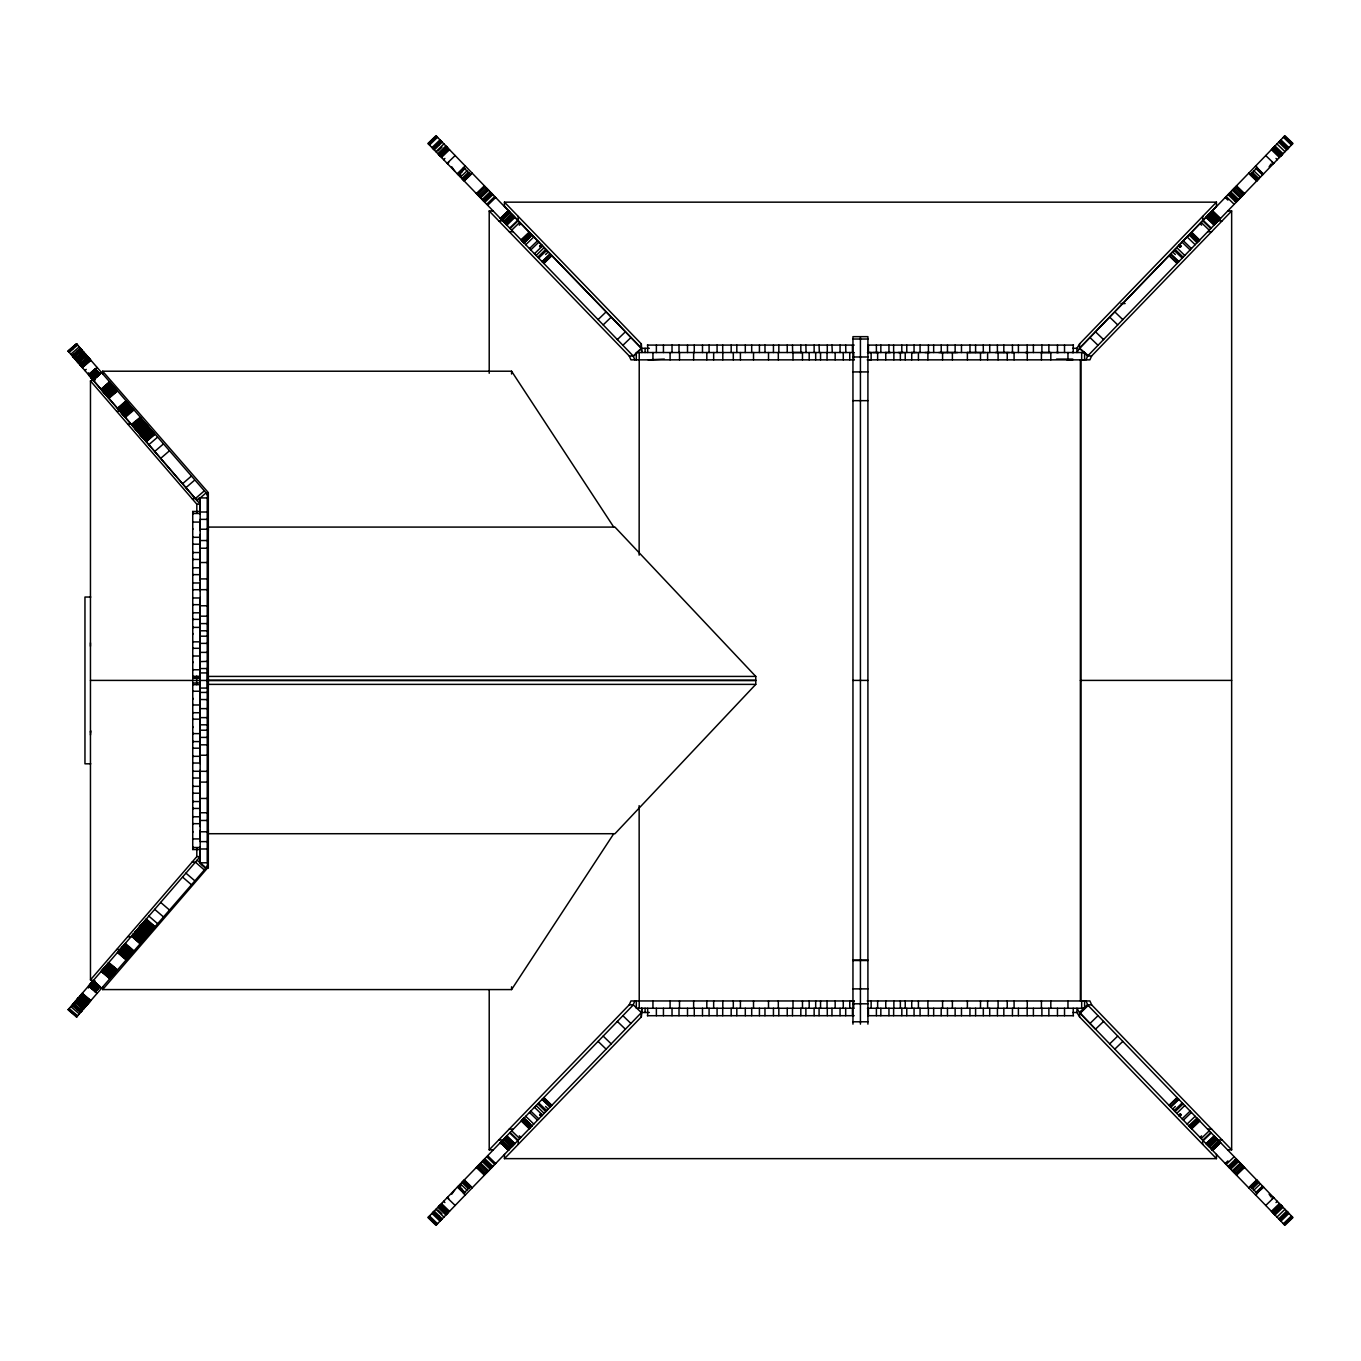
<?xml version="1.0" encoding="UTF-8"?>
<svg xmlns="http://www.w3.org/2000/svg" width="1361" height="1361" viewBox="0 0 1361 1361"><rect width="100%" height="100%" fill="white"/><g stroke="black" fill="none" stroke-linecap="round" stroke-linejoin="round"><path stroke-width="1.5" d="M95.185 981.043L90.472 979.869L90.455 680.398L90.472 380.927L95.185 379.753M200.169 793.854L200.169 849.536L192.735 849.536L192.752 681.538M192.752 679.462L192.735 511.464L200.169 511.464L200.169 567.333M192.752 670.395L192.752 669.238M192.752 662.841L192.752 661.616M192.752 655.441L192.752 656.717M192.752 648.789L192.752 647.632M192.752 641.303L192.752 642.511M192.752 634.447L192.752 633.341M192.752 628.05L192.752 626.86M192.735 619.918L192.735 618.881M192.735 612.28L192.735 613.369M192.735 605.169L192.735 604.165M192.735 597.479L192.735 598.534M192.735 590.232L192.735 589.313M192.735 583.478L192.735 582.491M192.735 575.125L192.735 574.223M192.735 568.252L192.735 567.333M192.735 559.898L192.735 559.048M192.735 552.991L192.735 552.073M192.735 544.672L192.735 543.822M192.735 537.765L192.735 536.846M192.735 529.429L192.735 528.578M192.735 522.539L192.735 521.62M192.735 514.067L192.735 511.464M196.699 676.162L196.699 684.651M196.818 512.672L196.818 504.182L90.472 380.927M200.186 862.602L200.186 850.846M200.186 671.126L200.169 793.208L192.735 793.208M200.186 670.361L200.186 669.238M200.186 668.557L207.484 668.557L207.501 672.929L200.186 672.929L200.186 668.557L200.186 605.764L207.484 605.764M200.186 605.288L200.186 599.129M200.186 598.517L200.186 597.479M200.186 590.929L200.186 584.771M200.169 583.478L200.169 582.491M200.186 580.586L200.186 549.827M200.186 534.465L200.186 548.228L207.484 548.245M200.186 530.671L200.186 520.787M200.186 514.288L200.186 497.922L207.484 497.922L207.484 861.547M200.186 862.721L200.186 860.969M208.318 531.283L208.318 527.081L614.968 527.098L755.763 676.417L755.763 680.602L208.318 680.602M493.124 1149.824L489.211 1149.824L489.211 989.634M504.455 202.16L504.455 206.379L641.303 348.093L641.814 352.533L641.303 343.874L504.455 202.16L1216.445 202.16L1216.445 206.379L1079.596 348.093L1076.942 352.533L1076.942 348.314L1079.596 343.874L1216.445 202.16M518.235 216.433L518.235 220.652L510.137 228.529M636.302 1000.964L636.302 1008.263L853.925 1008.263M639.228 1008.263L639.143 805.644M641.303 348.093L641.303 343.874M645.097 352.533L645.097 348.314M647.666 352.533L647.666 345.082M652.94 1008.263L652.94 1000.947M656.376 352.533L656.376 345.082M663.436 352.533L663.436 345.082M670.088 1008.263L670.088 1000.947M672.028 352.533L672.028 345.099M679.003 352.533L679.003 345.099M679.496 1008.263L679.496 1000.947M687.509 352.533L687.509 345.099M693.634 1008.263L693.634 1000.947M694.263 352.533L694.263 345.099M702.497 352.533L702.497 345.099M706.818 1008.263L706.818 1000.947M709.081 352.533L709.081 345.099M713.657 1008.263L713.657 1000.947M717.077 352.533L717.077 345.099M722.81 1008.263L722.81 1000.947M722.708 352.533L722.708 345.099M731.18 352.533L731.18 345.099M733.307 1008.263L733.307 1000.947M736.811 352.533L736.811 345.099M740.401 1008.263L740.401 1000.947M745.301 352.533L745.301 345.099M751.697 352.533L751.697 345.099M753.518 1008.263L753.518 1000.947M759.421 352.533L759.421 345.099M765.018 352.533L764.967 345.099M768.506 1008.263L768.506 1000.947M773.439 352.533L773.439 345.099M778.322 1008.263L778.322 1000.947M778.832 352.533L778.832 345.099M787.236 352.533L787.236 345.099M792.629 352.533L792.493 345.099M793.004 1008.263L793.004 1000.947M800.829 352.533L800.829 345.099M802.48 1008.263L802.48 1000.964M806.069 352.533L805.882 345.099M809.183 1008.263L809.183 1000.964M814.133 352.533L814.133 345.099M815.681 1008.263L815.681 1000.964M819.067 345.099L819.356 352.533M820.547 1008.263L820.547 1000.964M827.046 1008.263L827.046 1000.964M827.284 352.533L827.284 345.099M831.962 345.099L832.303 352.533M835.161 1008.263L835.161 1000.964M840.06 352.533L840.06 345.099M843.276 1008.263L843.276 1000.964M845.691 345.099L845.844 352.533M849.757 1008.263L849.757 1000.964L853.687 1000.947L853.687 1008.263M852.462 352.533L852.462 345.099M868.437 1015.697L868.437 1008.263M876.399 1015.697L876.416 1008.263M877.641 359.848L877.641 352.533M880.839 1015.697L880.839 1008.263M885.756 359.848L885.756 352.533M888.954 1015.697L888.954 1008.263M893.633 1015.697L893.633 1008.263M893.871 359.848L893.871 352.533M900.353 359.848L900.353 352.533M901.816 1015.697L901.833 1008.263M905.235 359.848L905.235 352.533M906.766 1015.697L906.766 1008.263M911.734 359.848L911.734 352.533M914.048 1015.697L914.048 1008.263M918.42 359.848L918.42 352.533M920.07 1015.697L920.07 1008.263M927.896 359.848L927.896 352.533M928.423 1008.263L928.338 1015.697M933.663 1015.697L933.663 1008.263M941.166 1015.714L941.217 1008.263M942.578 359.848L942.578 352.533M947.46 1015.714L947.46 1008.263M952.394 359.848L952.394 352.533L938.801 352.533M955.133 1015.714L955.133 1008.263M961.478 1015.714L961.478 1008.263M967.382 359.848L967.382 352.533M969.934 1015.714L969.968 1008.263M975.599 1015.714L975.599 1008.263M980.498 359.848L980.498 352.533L967.093 352.533M983.322 1015.714L983.322 1008.28M987.61 359.848L987.61 352.533M989.719 1015.714L989.719 1008.28M997.426 1015.714L997.426 1008.28M998.089 359.848L998.089 352.533M1003.823 1015.714L1003.823 1008.28M1007.242 359.848L1007.242 352.533M1012.431 1015.714L1012.482 1008.28M1014.081 359.848L1014.081 352.533L995.299 352.533M1018.402 1015.714L1018.402 1008.28M1027.164 1015.714L1027.181 1008.28M1027.266 359.848L1027.266 352.533M1033.39 1015.714L1033.39 1008.28M1041.42 359.848L1041.42 352.533M1041.897 1015.714L1041.897 1008.28M1048.872 1015.714L1048.872 1008.28M1050.811 359.848L1050.811 352.533L1040.825 352.533M1057.463 1015.714L1057.463 1008.28M1064.523 1015.714L1064.523 1008.28M1066.922 359.848L1072.791 359.848M1067.96 359.848L1067.96 352.533M1073.234 1015.714L1073.234 1008.28M1079.596 348.093L1079.596 343.874M1080.362 1000.947L1080.362 359.848M1081.672 359.848L1081.672 352.533M1011.172 352.533L1084.598 352.533L1084.598 359.848L1081.468 359.848M1202.682 220.652L1202.682 216.433M1227.724 1149.824L1231.654 1149.824L1231.654 210.989L1227.724 210.989M200.186 499.181L200.186 497.922M200.186 683.971L200.186 682.899L192.752 683.052M200.186 677.659L192.752 678.101L192.752 676.825M207.484 681.742L207.484 679.479M207.484 680.908L207.484 673.593M207.484 862.721L200.186 862.874M200.186 500.014L200.186 498.126M90.455 642.834L90.455 646.254M641.303 1016.922L641.814 1008.263L641.303 1016.922L504.455 1158.636L1216.445 1158.636L1216.445 1154.417M489.211 1149.824L629.241 1004.809L630.943 1000.947L854.385 1000.964M634.855 1000.947L633.171 1004.809L629.241 1004.809M1086.01 359.848L1087.694 356.004L1091.607 356.004L1231.654 210.989M1091.607 356.004L1089.923 359.848L868.539 359.848M88.431 987.967L92.82 981.06L99.455 987.065M102.636 986.793L102.636 989.583L511.566 989.583L613.76 833.715M451.784 1194.175L454.795 1189.769M1269.115 166.825L1271.123 163.898M90.472 979.869L196.818 856.613L196.818 848.124M200.169 848.124L200.186 856.613L68.05 1009.777L76.556 1017.024M73.307 1006.425L74.072 1005.524M77.356 1009.93L78.138 1009.028M95.202 991.982L99.863 986.572L93.092 980.754L99.71 986.759M139.52 940.604L132.8 934.735L141.221 942.067M76.505 1017.075L208.318 865.409M102.636 989.583L207.348 868.199L207.348 865.409M208.318 680.194L755.763 680.194L755.763 684.379L614.968 833.715L208.318 833.715L208.318 676.417L755.763 676.417M1079.596 348.297L1088.171 355.51L1087.558 356.123L1079.596 348.297L1284.903 135.692L1292.95 143.449L1087.558 356.123M1191.317 235.827L1197.663 242.105M1257.479 167.301L1250.232 174.82L1256.662 181.013M438.123 1217.312L439.042 1216.36M463.403 1193.699L470.685 1186.163L464.237 1179.987L472.182 1187.83M529.582 1125.173L523.236 1118.895L531.198 1126.721L523.339 1118.776M462.025 178.733L468.388 172.456M536.149 255.477L544.094 247.634M1176.806 1113.366L1184.75 1105.523M1252.511 1188.544L1258.874 1182.267M1256.662 1179.987L1250.266 1186.214L1257.496 1193.699M428.426 143.926L436.456 136.168M428.579 144.079L432.594 140.2M428.681 144.198L436.711 136.44M429.498 145.032L437.527 137.274M431.964 147.6L439.994 139.843M432.713 148.366L440.743 140.608M432.934 148.604L441.032 140.898M434.482 147.515L441.185 141.051M433.291 148.978L441.304 141.187M434.227 149.931L442.223 142.139M435.911 151.683L443.941 143.926M437.902 151.071L441.917 147.192M437.868 153.708L445.898 145.95M438.701 154.559L446.731 146.801M439.195 155.069L447.225 147.311M439.45 155.341L447.344 147.447M440.215 156.124L448.245 148.366M440.403 156.345L448.45 148.587L440.505 156.43M441.491 157.468L449.521 149.693M443.635 159.679L444.911 158.437M447.14 163.303L455.169 155.545M447.48 163.677L448.773 162.435M465.428 166.161L457.381 173.919L463.693 167.59M457.789 174.344L464.22 168.135M458.385 174.957L464.816 168.747M458.606 175.178L462.451 171.452M459.593 176.198L460.869 174.957M462.349 179.057L468.779 172.847M462.74 179.465L469.154 173.255M462.842 179.567L469.273 173.374M465.513 177.185L462.944 179.669L469.46 173.562M463.574 180.332L464.867 179.091M463.88 180.656L470.311 174.446M472.182 173.17L464.152 180.928L470.634 174.786L463.42 167.301M477.15 194.385L485.196 186.627L477.32 194.572M478.494 195.763L486.523 188.005M479.565 196.886L487.595 189.128M480.586 197.94L488.616 190.183M482.168 199.574L490.198 191.816M483.087 200.543L491.134 192.786M483.563 201.02L491.593 193.262M483.699 201.173L491.797 193.466M483.972 201.445L492.001 193.687M484.822 202.347L492.869 194.572M486.711 204.286L494.741 196.528M487.663 205.273L495.693 197.515M500.321 218.372L508.351 210.615M500.44 218.509L508.419 210.683M500.627 218.696L508.657 210.938M501.035 219.104L509.065 211.346M501.188 219.274L509.218 211.516M501.988 220.108L510.018 212.35M502.141 220.278L510.324 212.656M503.451 221.622L511.481 213.864M503.553 221.724L504.829 220.482M504.165 222.353L512.314 214.715M504.727 222.949L512.91 215.327M505.118 223.357L513.216 215.667M505.748 224.004L513.778 216.246M506.037 224.293L514.067 216.535M506.326 224.599L514.373 216.841L506.547 224.82M506.836 225.126L514.866 217.369M509.695 228.087L517.724 220.329M511.702 230.162L519.732 222.404M519.29 225.16L520.906 223.612M521.484 240.302L529.514 232.544M521.807 240.625L529.837 232.867M522.114 240.948L530.144 233.19M522.284 241.118L530.314 233.36M523.339 242.224L531.317 234.398L523.168 242.037L529.582 235.827M523.526 242.411L531.573 234.653M523.747 242.632L531.76 234.858M531.964 235.079L523.9 242.802L530.416 236.678L525.312 241.68M525.737 244.708L533.784 236.95M529.48 248.57L537.51 240.812M530.773 249.914L538.82 242.156M539.585 246.171L541.185 244.623M539.892 246.494L541.491 244.946M540.181 246.8L541.78 245.235M540.317 246.936L541.916 245.388M540.657 247.277L542.154 245.626M534.448 253.724L542.478 245.967M537.765 257.144L545.795 249.386M538.701 258.114L546.731 250.356M545.574 254.524L548.245 251.938M542.052 261.584L550.082 253.826M542.393 261.941L550.422 254.184M543.583 263.166L551.613 255.409M543.856 263.456L551.885 255.698M598.091 319.614L606.121 311.856M603.178 324.888L611.208 317.13M617.35 339.569L625.38 331.812M622.879 345.303L630.926 337.545M641.303 348.297L633.341 356.123L641.371 348.365L435.996 135.692L427.949 143.449L633.341 356.123M1216.445 1158.636L1079.596 1016.922L1076.942 1012.482L1076.942 1008.263L1079.596 1012.703L1284.92 1225.308L1292.95 1217.551L1087.575 1004.877L1079.528 1012.635L1095.52 1029.188L1103.567 1021.43M1080.141 1013.264L1088.171 1005.49M1089.991 1023.455L1098.021 1015.697M1109.691 1043.87L1117.721 1036.112M1114.778 1049.144L1122.825 1041.386M1169.014 1105.302L1177.044 1097.544M1169.303 1105.591L1177.333 1097.834M1170.477 1106.816L1178.524 1099.059M1170.834 1107.173L1178.864 1099.416M1172.655 1109.062L1175.326 1106.476M1174.169 1110.644L1182.216 1102.886M1175.104 1111.614L1183.151 1103.856M1178.745 1115.374L1180.259 1113.723M1178.983 1115.612L1180.599 1114.064L1179.119 1115.765M1179.409 1116.054L1181.025 1114.506M1179.715 1116.377L1181.314 1114.829M1182.097 1118.844L1190.126 1111.086M1183.389 1120.188L1191.419 1112.43M1187.132 1124.05L1195.162 1116.292M1188.97 1125.955L1196.999 1118.198M1189.123 1126.125L1197.153 1118.368M1189.531 1126.534L1197.561 1118.776M1189.718 1126.721L1197.748 1118.963L1191.317 1125.173M1198.616 1119.882L1190.586 1127.64L1198.803 1120.052M1191.062 1128.133L1199.092 1120.375M1191.385 1128.456L1199.415 1120.698M1199.67 1120.954L1191.624 1128.711L1199.704 1121.005M1200.011 1137.388L1201.61 1135.84M1201.185 1138.596L1209.214 1130.838M1202.75 1140.229L1210.78 1132.471M1203.175 1140.671L1211.205 1132.913M1206.033 1143.631L1214.08 1135.874M1206.322 1143.938L1214.437 1136.248M1206.544 1144.159L1214.573 1136.401M1206.833 1144.465L1214.863 1136.707M1207.122 1144.771L1215.169 1136.996M1207.751 1145.401L1215.713 1137.575M1208.007 1145.673L1216.173 1138.051M1208.738 1146.421L1216.751 1138.647M1209.419 1147.136L1217.449 1139.378M1210.729 1148.48L1218.622 1140.586M1210.882 1148.65L1218.912 1140.892M1211.681 1149.484L1219.711 1141.726M1211.851 1149.654L1219.881 1141.896M1217.329 1144.601L1220 1142.015M1212.243 1150.062L1220.273 1142.304M1212.43 1150.249L1220.511 1142.56M1212.549 1150.385L1220.579 1142.628M1225.206 1163.485L1227.894 1160.899M1226.159 1164.472L1234.206 1156.714M1228.047 1166.428L1236.077 1158.67M1235.005 1160.133L1236.298 1158.891M1228.898 1167.313L1236.945 1159.555M1229.119 1167.534L1237.2 1159.827M1229.306 1167.738L1237.336 1159.98M1229.783 1168.214L1237.812 1160.457M1230.701 1169.184L1238.748 1161.426M1232.283 1170.817L1240.33 1163.06M1233.304 1171.872L1241.334 1164.114M1234.393 1172.995L1242.423 1165.237M1235.55 1174.203L1243.58 1166.428M1235.72 1174.373L1243.75 1166.615M1248.717 1187.83L1256.764 1180.072M1250.589 1186.554L1257.02 1180.344M1258.057 1181.433L1251.627 1187.626L1255.608 1184.019M1252.137 1188.153L1258.568 1181.943M1256.101 1192.253L1262.532 1186.043M1256.696 1192.865L1263.11 1186.673M1263.433 1186.979L1255.488 1194.839M1260.949 1189.565L1263.518 1187.081M1272.127 1198.565L1273.42 1197.323M1265.73 1205.455L1273.777 1197.697M1275.989 1202.563L1277.281 1201.321M1271.378 1211.307L1279.408 1203.549M1272.365 1212.328L1280.412 1204.57M1272.467 1212.413L1280.497 1204.655M1272.671 1212.634L1280.701 1204.876M1279.884 1206.595L1281.16 1205.353M1273.42 1213.417L1281.586 1205.795M1273.692 1213.689L1281.722 1205.931M1280.769 1207.53L1282.062 1206.288M1274.168 1214.199L1282.215 1206.441M1275.002 1215.05L1283.049 1207.292M1276.958 1217.074L1284.988 1209.317M1278.677 1218.861L1286.689 1211.069M1279.578 1219.779L1287.642 1212.056M1279.731 1219.949L1287.761 1212.192M1279.884 1220.102L1287.914 1212.345M1280.157 1220.392L1288.204 1212.634M1280.905 1221.157L1288.935 1213.4M1283.372 1223.726L1291.402 1215.968M1284.189 1224.56L1292.218 1216.802L1288.323 1220.8M1284.444 1224.832L1292.474 1217.074M460.494 177.134L466.942 170.959M476.316 193.534L484.397 185.811M1236.52 1175.189L1244.583 1167.466M1253.957 1190.041L1260.405 1183.866M1251.439 1187.438L1257.904 1181.263M91.833 378.596L98.502 372.642L91.731 378.477M98.587 372.744L92.157 378.97M91.544 378.256L98.213 372.319L91.238 377.899L97.635 371.638M96.155 369.92L89.384 375.755L96.002 369.75M89.554 375.959L96.325 370.124M140.268 434.737L146.954 428.817M140.319 434.805L147.022 428.902M139.588 433.955L147.992 426.605M139.792 434.176L148.196 426.827M150.016 428.936L141.612 436.303L150.237 429.191M98.996 373.22L92.48 379.345L98.996 373.203L96.41 375.704M133.157 426.486L141.476 419.052M147.89 426.486L139.485 433.836L146.308 428.052M139.69 434.074L148.094 426.708M148.298 426.946L139.894 434.295L146.512 428.29M96.461 370.277L89.673 376.095L95.151 371.502M92.514 379.379L99.268 373.526M96.971 367.47L88.516 374.751L95.202 368.814L99.863 374.224L93.092 380.059L101.463 372.659M125.875 400.968L117.522 408.385M121.316 412.774L129.771 405.476M205.579 493.328L197.107 500.627L68.05 351.019L76.505 343.738L208.318 495.404M68.101 351.087L76.556 343.789M68.39 351.427L76.879 344.163M68.611 351.682L77.067 344.384M69.003 352.125L73.222 348.484M69.156 352.312L77.611 345.014M70.806 354.217L79.261 346.919M71.946 355.544L80.401 348.246M72.677 356.395L81.014 348.96M72.796 356.531L81.184 349.148M73.069 356.837L81.439 349.454M73.188 356.99L81.558 349.573M73.273 357.075L81.779 349.845M74.192 358.147L75.535 356.973M74.804 358.862L83.242 351.546M75.059 359.151L83.514 351.853L75.212 359.338M75.348 359.491L83.923 352.329M75.638 359.814L84.093 352.533M75.74 359.95L84.195 352.652M75.876 360.087L84.45 352.941M76.318 360.597L77.662 359.44M76.59 360.92L85.369 353.996M85.165 353.758L76.675 361.039L85.216 353.826M76.999 361.397L85.505 354.166M77.237 361.669L85.692 354.37M77.39 361.839L85.845 354.558M77.56 362.043L86.015 354.745M86.185 354.949L77.849 362.4L86.458 355.272M78.138 362.724L86.662 355.51L78.411 363.03M79.448 364.238L88.023 357.075M79.67 364.493L88.125 357.194M79.772 364.612L88.227 357.331M79.993 364.867L88.533 357.688M80.265 365.19L88.72 357.892M80.384 365.326L88.839 358.028M80.605 365.582L88.992 358.215M80.69 365.667L89.299 358.555M80.997 366.024L89.452 358.726M81.133 366.194L89.605 358.913M81.286 366.381L89.741 359.083M81.439 366.551L89.894 359.253M90.132 359.542L81.779 366.943L90.37 359.797M82.136 367.368L90.524 359.984L82.255 367.487M82.375 367.623L90.898 360.41M84.892 370.549L86.253 369.375M88.652 374.921L95.559 369.239M88.873 375.16L95.729 369.426M89.043 375.364L95.831 369.546M96.682 370.549L89.877 376.316L96.733 370.6M90.149 376.64L96.971 370.873M90.455 376.997L97.158 371.094M90.66 377.235L97.363 371.332M90.796 377.388L97.499 371.485M92.395 379.26L99.115 373.373M99.319 373.594L92.667 379.566L101.326 372.489M99.863 374.224L93.007 379.957L99.846 374.207M93.365 380.365L94.726 379.209M93.501 380.536L94.862 379.362M93.671 380.723L95.015 379.549M101.037 389.263L109.492 381.982L101.173 389.416M101.292 389.552L109.816 382.339M101.599 389.909L110.071 382.628M110.19 382.764L101.837 390.199L110.275 382.883M101.99 390.369L110.462 383.104M102.296 390.726L110.632 383.292M102.483 390.93L110.939 383.649M102.585 391.049L111.126 383.87M102.773 391.287L111.33 384.108M102.977 391.526L111.432 384.227M103.096 391.645L111.687 384.517M103.402 392.019L111.857 384.721M103.606 392.24L111.959 384.823M103.708 392.359L112.163 385.078M103.946 392.631L112.402 385.35M104.065 392.785L112.606 385.588M104.287 393.04L112.742 385.741M104.423 393.193L112.878 385.895M104.627 393.414L113.082 386.133M104.797 393.618L113.252 386.32M104.967 393.822L113.422 386.524M105.222 394.112L113.712 386.864M105.46 394.401L113.797 386.949M105.597 394.554L114.12 387.341M105.818 394.792L114.273 387.511M105.937 394.945L114.409 387.664M106.209 395.251L114.664 387.97M106.243 395.302L114.766 388.089M106.498 395.592L114.902 388.242M106.685 395.796L115.09 388.463M106.856 396.017L115.396 388.804M107.009 396.17L115.498 388.94M107.4 396.629L115.634 389.093M107.536 396.8L116.144 389.671M107.893 397.208L116.28 389.841M108.012 397.344L116.451 390.046M116.587 390.182L108.251 397.633L116.774 390.403M108.54 397.956L116.961 390.624M108.659 398.092L117.148 390.845M108.897 398.382L117.369 391.1M117.658 408.521L126.012 401.104M117.897 408.81L126.318 401.478L117.931 408.844M118.22 409.185L126.641 401.835M118.305 409.27L126.76 401.988M118.594 409.627L126.913 402.158M118.815 409.865L127.168 402.448M118.9 409.967L127.441 402.771M119.053 410.154L127.509 402.856M119.258 410.393L127.798 403.196L119.428 410.58M119.598 410.784L128.308 403.792M119.921 411.158L128.376 403.86M128.478 403.962L120.125 411.379L128.597 404.115M120.5 411.822L129.023 404.608M120.772 412.128L129.193 404.812M121.129 412.553L129.584 405.255M121.435 412.91L130.027 405.765M121.724 413.234L130.231 406.003M121.878 413.421L130.35 406.156M122.065 413.625L130.52 406.344M122.252 413.863L130.707 406.565M122.439 414.067L130.894 406.769M123.239 415.003L131.694 407.705M123.426 415.224L131.779 407.807M123.732 415.564L132.153 408.232M123.902 415.768L132.442 408.572M124.157 416.058L132.544 408.674M124.242 416.16L132.766 408.946M124.463 416.415L132.885 409.083M124.668 416.653L133.242 409.491M125.331 417.419L133.786 410.12M131.388 424.445L140.064 417.402M131.813 424.938L140.421 417.81M132.017 425.176L140.489 417.895M132.323 425.517L140.778 418.218M132.476 425.704L140.932 418.405L132.629 425.891M141.221 418.729L132.885 426.18L139.792 420.515M141.731 419.341L133.276 426.639L140.047 420.787M133.599 427.014L142.054 419.715M134.484 428.034L142.939 420.736M134.722 428.307L143.177 421.008M135.011 428.647L143.466 421.349M135.317 428.987L143.773 421.689M135.607 429.327L144.062 422.029M135.896 429.668L144.402 422.437M136.219 430.042L144.538 422.591M136.338 430.178L144.742 422.812M145.032 423.152L136.849 430.774M137.121 431.097L145.576 423.798M137.444 431.471L145.899 424.173M137.801 431.879L146.359 424.7M137.971 432.083L146.546 424.904M138.107 432.237L146.648 425.04L138.448 432.628M138.618 432.832L146.954 425.398M138.754 432.985L147.277 425.772M138.975 433.24L147.345 425.857M139.043 433.325L147.583 426.112M139.196 433.496L147.737 426.299M148.4 427.065L140.115 434.567L148.485 427.167M140.2 434.652L148.723 427.439M140.472 434.976L148.774 427.507M140.506 435.01L149.012 427.762L140.727 435.265M141.153 435.758L149.608 428.46M141.255 435.894L149.71 428.596M141.442 436.098L149.897 428.8M141.85 436.575L150.391 429.361M142.003 436.745L150.595 429.617M142.207 437L150.799 429.838M142.395 437.204L150.969 430.042M142.548 437.391L151.156 430.263M142.718 437.579L151.224 430.348M143.415 438.378L151.871 431.097M143.534 438.531L151.99 431.233M143.654 438.667L152.245 431.522M143.875 438.922L152.432 431.743M144.079 439.161L152.551 431.862M144.232 439.331L152.67 431.998M144.504 439.654L153.027 432.424M144.674 439.858L153.198 432.628M144.793 439.977L153.249 432.679M145.083 440.318L153.453 432.917M145.185 440.42L153.742 433.257M145.389 440.675L153.793 433.325M154.133 433.717L145.661 440.981L154.184 433.768M145.984 441.355L154.388 434.006M146.086 441.474L154.542 434.176M146.308 441.73L154.763 434.431M148.859 444.69L157.315 437.391M154.695 451.461L163.15 444.179M160.666 458.385L169.121 451.086M182.544 483.733L190.999 476.452M185.93 487.663L194.385 480.365M203.81 491.287L195.355 498.585L192.071 498.67M196.716 500.167L199.54 497.735M91.119 377.763L97.907 371.944M101.769 390.097L106.005 386.473M117.727 408.623L126.233 401.376M132.8 426.078L139.588 420.277M123.545 415.343L132.051 408.113M140.863 435.435L149.387 428.205M89.231 375.585L96.07 369.835M94.215 378.613L92.82 379.736L88.431 372.829M90.677 730.653L90.489 734.991M116.621 411.243L119.989 411.243M489.211 373.271L489.211 210.989L493.124 210.989M1218.231 220.805L1222.161 220.822M498.704 220.822L502.634 220.805M509.218 231.71L513.148 231.71M1207.717 231.71L1211.63 231.71M1120.92 303.554L1125.122 303.554M852.956 339.025L867.91 339.025M647.377 345.082L854.181 345.099M867.655 345.099L1073.523 345.082M876.365 345.099L876.416 352.533M901.782 345.099L901.833 352.533M983.254 345.099L983.322 352.533M997.375 345.099L997.426 352.533M1012.431 345.099L1012.482 352.533M641.814 348.314L649.333 348.314M1072.706 348.314L1076.942 348.314M853.925 352.533L636.302 352.533L636.302 359.848M867.45 352.533L1009.42 352.533M867.944 352.533L871.142 352.533L871.142 359.848L867.212 359.848M872.826 352.533L878.321 352.533M885.041 352.533L890.604 352.533M898.056 352.533L903.517 352.533M911.428 352.533L916.582 352.533M924.987 352.533L929.937 352.533M952.853 352.533L957.532 352.533M981.196 352.533L985.551 352.533M1025.19 352.533L1028.355 352.533M1056.442 352.533L1058.688 352.533M1072.077 352.533L1073.523 352.533M1082.744 352.533L1084.598 352.533M489.211 210.989L629.241 356.004L633.171 356.004L634.855 359.848M852.956 356.99L867.91 356.99M664.338 359.1L648.125 359.848M1056.561 359.1L1072.791 359.1M854.385 359.848L630.943 359.848L629.241 356.004M102.636 374.02L102.636 371.213L511.566 371.213L613.76 527.098M852.956 371.927L867.91 371.927M852.956 400.661L867.91 400.661M127.73 424.105L131.098 424.105M102.636 371.213L208.318 492.597L208.318 684.379L755.763 684.379M196.818 504.182L200.186 504.182L93.824 380.927M200.186 512.008L207.484 512.008M192.735 513.488L200.169 513.488M200.186 519.358L207.484 519.358M192.735 522.08L200.169 522.08M200.186 529.225L207.484 529.225M192.735 537.306L200.169 537.306M200.186 540.538L207.484 540.538M192.735 544.196L200.169 544.196M192.735 552.549L200.169 552.549M192.735 559.439L200.169 559.439M200.186 562.518L207.484 562.518M192.735 567.792L200.169 567.792L200.186 681.283M192.735 574.648L200.169 574.648M200.186 578.901L207.484 578.901M192.735 582.967L200.169 582.967M192.735 589.738L207.484 589.653M90.779 597.037L84.96 597.037L84.96 763.81L90.779 763.81M192.735 597.972L200.186 597.972M192.735 604.675L200.186 604.675M192.735 612.807L200.186 612.807M200.186 616.176L207.484 616.176M200.186 623.593L207.484 623.593M192.752 627.387L200.186 627.387M200.186 630.789L207.484 630.789M200.186 636.182L207.484 636.182M192.752 641.848L200.186 641.848M200.186 643.379L207.484 643.379M200.186 652.378L207.484 652.378M192.752 656.019L200.186 656.019M207.484 661.361L200.186 661.616M192.752 669.765L200.186 669.765M192.752 676.332L200.186 676.332M192.752 677.948L200.186 677.948M90.455 680.398L207.501 680.449M852.956 680.398L867.91 680.398M1080.362 680.398L1231.654 680.398M192.752 684.668L200.186 684.668L200.186 677.029M200.186 688.071L207.501 688.071L207.484 681.521M192.752 691.235L200.186 691.235M207.484 692.426L200.186 692.426L200.186 755.236L207.484 755.236M207.484 699.622L200.186 699.486M192.752 704.981L200.186 704.981M200.186 708.622L207.484 708.622M192.752 712.739L200.186 712.739M200.186 717.621L207.484 717.621M192.752 719.152L200.186 719.152M200.186 724.818L207.484 724.818M200.186 730.211L207.484 730.211M192.752 733.613L200.186 733.613M200.186 737.407L207.484 737.407M192.735 741.592L200.186 741.592M200.186 744.824L207.484 744.824M192.735 748.193L200.186 748.193M192.735 756.325L200.186 756.325M192.735 763.028L200.186 763.028M192.735 771.245L207.484 771.347M192.735 778.033L200.169 778.033M200.186 782.099L207.484 782.099M192.735 786.335L200.169 786.335M200.186 798.465L207.484 798.465M192.735 801.544L200.169 801.544M192.735 808.451L200.169 808.451M207.484 812.755L200.186 812.755L200.186 826.518M192.735 816.787L200.169 816.787M200.186 820.462L207.484 820.462M192.735 823.677L200.169 823.677M200.186 831.775L207.484 831.775M192.735 838.92L200.169 838.92M200.186 841.625L207.484 841.625M192.735 847.512L200.169 847.512M200.186 848.992L207.484 848.975M196.818 856.613L200.186 856.613M192.071 862.125L195.423 862.125L203.81 869.509M207.348 868.199L208.318 868.199L208.318 829.529M127.73 936.691L131.098 936.691M852.956 960.134L867.91 960.134M852.956 960.526L867.91 960.526M852.956 988.886L867.91 988.886M867.212 1000.947L1084.598 1000.964L1084.598 1008.263L867.45 1008.263M1083.594 1000.947L1089.923 1000.947L1091.607 1004.809L1231.654 1149.824M852.956 1003.806L867.91 1003.806M1091.607 1004.809L1087.694 1004.809L1086.01 1000.947M641.814 1012.482L649.333 1012.482M1072.706 1012.482L1076.942 1012.482M647.377 1015.714L854.181 1015.697M867.655 1015.697L1073.523 1015.714M819.084 1015.697L819.067 1008.263M852.956 1021.788L867.91 1021.788M509.218 1129.086L513.148 1129.086M1207.717 1129.086L1211.63 1129.086M498.704 1139.991L502.634 1139.991M1218.231 1139.991L1222.161 1139.991M116.621 949.553L119.989 949.57L128.376 956.936M132.953 934.548L139.792 940.298M148.485 933.646L139.894 926.501L148.298 933.85M139.69 926.739L148.196 933.969M147.992 934.207L139.485 926.96L148.094 934.088M140.863 925.361L149.387 932.608M146.801 932.183L140.115 926.246L148.723 933.374M140.047 940.009L133.225 934.224L141.731 941.472M123.545 945.453L132.051 952.683M128.308 957.021L119.598 950.012M117.727 952.19L126.233 959.437M99.846 986.606L93.041 980.805L99.863 986.572M99.166 987.388L92.208 981.774L97.754 986.3M117.437 952.53L125.927 959.794M110.071 978.168L101.582 970.903L109.952 978.304M92.48 981.451L99.047 987.525M91.119 983.033L97.635 989.158M89.673 984.718L95.1 989.362M85.216 1006.97L76.743 999.706L85.369 1006.8M197.107 860.169L205.579 867.467M200.935 864.286L205.171 867.927M185.93 873.133L194.385 880.431M182.544 877.062L190.999 884.361M160.666 902.411L169.121 909.709M154.695 909.335L163.15 916.633M148.859 916.106L157.315 923.404M146.308 919.066L154.763 926.365M146.086 919.321L154.491 926.688M145.984 919.441L154.303 926.892M145.797 919.645L154.116 927.113M145.389 920.121L153.742 927.539M145.236 920.308L153.538 927.777M144.998 920.58L153.368 927.981M144.81 920.802L153.181 928.202M144.64 920.989L153.027 928.372M144.47 921.193L152.806 928.627M144.317 921.363L152.636 928.831M144.113 921.601L152.432 929.053M143.875 921.89L152.245 929.274M143.654 922.146L152.109 929.444M143.534 922.282L151.871 929.716M142.701 923.251L151.224 930.465M142.514 923.473L151.122 930.584M142.344 923.66L150.918 930.822M150.731 931.026L142.139 923.881L150.527 931.264M141.765 924.323L150.391 931.434M150.152 931.707L141.697 924.408L150.016 931.86M141.442 924.714L149.897 931.996M141.255 924.919L149.71 932.2M141.153 925.055L149.608 932.336M140.642 925.616L149.183 932.829M147.022 931.911L140.319 926.007L149.064 932.965M140.319 926.007L148.893 933.153M139.366 927.113L147.822 934.412L139.196 927.3M138.975 927.573L147.583 934.684M138.822 927.743L147.345 934.956M138.618 927.981L147.209 935.109M138.448 928.185L147.022 935.347M138.261 928.389L146.852 935.534M138.09 928.593L146.682 935.739M146.495 935.943L137.903 928.814L146.256 936.215M137.444 929.342L145.899 936.623M137.121 929.716L145.576 937.014M136.917 929.954L145.219 937.423M136.729 930.175L145.032 937.644M136.525 930.414L144.861 937.848M136.338 930.618L144.674 938.052M136.151 930.839L144.47 938.29M135.896 931.145L144.402 938.358M135.607 931.468L144.062 938.767M135.317 931.809L143.773 939.107M135.011 932.149L143.466 939.447M134.722 932.489L143.177 939.788M134.484 932.761L142.939 940.06M133.599 933.799L142.054 941.097M133.225 934.241L141.34 941.914M132.629 934.905L141.085 942.203M132.323 935.279L140.932 942.39M132.119 935.5L140.574 942.799M132.017 935.636L140.472 942.935M131.898 935.756L140.268 943.156M131.745 935.943L140.064 943.411M131.541 936.181L139.894 943.598M125.331 943.377L133.786 950.676M133.242 951.305L124.821 943.973L133.208 951.339M124.531 944.313L132.97 951.611L124.378 944.483M124.31 944.568L132.783 951.832M123.987 944.942L132.527 952.139M123.817 945.129L132.357 952.326M123.698 945.266L132.187 952.53M131.881 952.87L123.153 945.912M122.439 946.729L130.894 954.027M122.252 946.95L130.707 954.231M130.52 954.469L121.895 947.358L130.231 954.793M121.707 947.579L130.027 955.031L121.52 947.8M129.703 955.405L121.316 948.022M121.129 948.26L129.584 955.541M120.772 948.668L129.193 956M120.568 948.889L128.955 956.273M120.21 949.315L128.597 956.698M119.428 950.216L127.798 957.617M119.258 950.42L127.713 957.719M118.985 950.727L127.594 957.855M118.815 950.948L127.356 958.127M118.713 951.05L127.049 958.484M118.458 951.339L126.913 958.637M118.22 951.611L126.845 958.722M118.084 951.781L126.607 958.995M126.318 959.318L117.658 952.275M108.778 962.567L117.318 969.747M108.676 962.686L117.131 969.985M108.506 962.89L116.961 970.189M108.319 963.095L116.774 970.393M108.131 963.316L116.587 970.614M107.893 963.588L116.451 970.767M107.825 963.673L116.144 971.125M107.604 963.928L115.957 971.329L107.247 964.337M107.094 964.524L115.43 971.958M106.924 964.728L115.226 972.196M106.719 964.949L115.022 972.417M106.549 965.153L114.851 972.622M106.311 965.425L114.664 972.843M106.141 965.612L114.494 973.047M105.988 965.8L114.29 973.268M105.801 966.004L114.12 973.472M105.597 966.242L113.916 973.71M105.409 966.48L113.712 973.932M105.222 966.701L113.626 974.051M104.967 966.973L113.422 974.272M104.797 967.178L113.252 974.476M104.627 967.382L113.082 974.68M104.474 967.569L112.827 974.969M104.287 967.773L112.606 975.225M104.065 968.028L112.521 975.31M103.844 968.283L112.402 975.463M103.606 968.556L112.163 975.735M103.402 968.794L111.959 975.973M111.772 976.194L103.232 968.998L111.619 976.381M102.875 969.406L111.432 976.569M102.67 969.644L111.228 976.824M102.483 969.866L111.041 977.045M102.296 970.07L110.853 977.266M102.177 970.223L110.632 977.521M102.007 970.41L110.462 977.708M110.275 977.93L101.837 970.614M101.633 970.852L110.19 978.032M101.394 971.125L109.918 978.338M101.292 971.244L109.799 978.474M101.173 971.38L109.629 978.678M92.99 980.856L101.463 988.154M92.633 981.281L99.268 987.252M91.629 982.438L98.502 988.171M98.06 988.664L91.238 982.897L97.907 988.852M90.796 983.408L97.431 989.396L90.455 983.799M90.268 984.02L97.158 989.702M90.081 984.241L96.971 989.94M96.784 990.145L89.724 984.666L96.631 990.315M96.444 990.536L89.231 985.211L96.223 990.791M88.958 985.534L95.899 991.165M88.788 985.721L95.644 991.471M88.652 985.891L95.491 991.642M88.516 986.044L96.971 993.343M82.306 993.241L90.762 1000.556M82.102 993.479L90.592 1000.743L81.949 993.666M81.779 993.853L90.37 1000.998M81.677 993.972L90.132 1001.271M81.439 994.262L89.894 1001.56M81.286 994.432L89.741 1001.73M81.133 994.602L89.605 1001.9M80.997 994.772L89.299 1002.24M80.69 995.129L89.145 1002.428L80.486 995.367M80.265 995.623L88.839 1002.768M80.078 995.827L88.533 1003.125M79.993 995.946L88.448 1003.227M79.772 996.184L88.227 1003.482M79.67 996.303L88.023 1003.737M79.448 996.558L87.904 1003.857M78.394 997.783L86.866 1005.064M78.326 997.868L86.73 1005.235M78.206 998.004L86.509 1005.473M77.968 998.276L86.321 1005.694M77.73 998.549L86.185 1005.847M77.56 998.753L86.015 1006.051M77.39 998.957L85.845 1006.255M77.118 999.263L85.692 1006.425M76.948 999.45L85.505 1006.647M75.995 1000.556L84.45 1007.855M75.876 1000.709L84.314 1008.025M75.638 1000.981L84.195 1008.144M75.553 1001.084L83.923 1008.467M75.382 1001.271L83.872 1008.535M75.212 1001.475L83.599 1008.858L74.923 1001.798M74.787 1001.968L83.208 1009.301M74.192 1002.649L75.535 1003.823M73.613 1003.329L82.085 1010.594M73.273 1003.72L81.779 1010.968M73.069 1003.959L81.558 1011.223M72.933 1004.112L81.439 1011.342M72.728 1004.35L81.184 1011.648M72.609 1004.486L81.099 1011.75M71.946 1005.252L80.401 1012.55M70.806 1006.579L79.261 1013.877M69.156 1008.501L77.611 1015.799M68.611 1009.13L77.067 1016.429M68.424 1009.335L76.879 1016.633M68.39 1009.369L76.845 1016.667M92.242 981.723L97.652 986.419M128.172 948.634L132.391 952.292M139.792 926.62L146.512 932.506M139.588 926.858L146.308 932.744M92.157 981.825L98.877 987.712M140.268 926.075L146.954 931.996M530.416 1124.322L523.917 1118.181L531.964 1125.921M1251.439 173.562L1257.904 179.737M1236.503 185.811L1244.583 193.534M476.316 1167.466L484.397 1175.189M469.46 1187.438L462.995 1181.263L469.273 1187.626M1253.957 170.959L1260.405 177.134M460.494 1183.866L466.942 1190.041M1284.444 136.168L1292.474 143.926M1284.189 136.44L1292.218 144.198M1283.372 137.274L1291.402 145.032M1280.905 139.843L1288.935 147.6M1280.157 140.608L1288.204 148.366M1280.02 140.744L1287.965 148.604M1279.884 140.898L1287.914 148.655M1279.731 141.051L1287.608 148.978M1278.677 142.139L1286.689 149.931M1276.958 143.926L1284.988 151.683M1275.002 145.95L1283.032 153.708M1281.092 153.147L1282.368 154.388M1274.168 146.801L1282.215 154.559M1281.722 155.069L1273.692 147.311L1281.586 155.205M1273.42 147.583L1281.45 155.341M1279.867 154.405L1281.16 155.647M1272.654 148.366L1280.701 156.124M1272.467 148.587L1280.497 156.345M1272.365 148.672L1280.412 156.43M1271.378 149.693L1279.408 157.468M1275.989 158.437L1277.281 159.679M1265.73 155.545L1273.777 163.303M1272.127 162.435L1273.42 163.677M1255.488 166.161L1263.433 174.021M1256.696 168.135L1263.11 174.344M1256.101 168.747L1262.532 174.957M1252.137 172.847L1258.568 179.057M1251.848 173.136L1254.417 175.62M1251.746 173.255L1258.057 179.567M1250.589 174.446L1257.02 180.656M1248.717 173.17L1256.764 180.928M1235.72 186.627L1243.75 194.385M1235.55 186.814L1243.58 194.572M1234.376 188.005L1242.423 195.763M1233.304 189.128L1241.334 196.886M1232.283 190.183L1240.313 197.94M1230.701 191.816L1238.748 199.574M1229.783 192.786L1237.812 200.543M1229.119 193.466L1237.2 201.173M1228.898 193.687L1236.928 201.445M1235.005 200.867L1236.298 202.108M1228.047 194.572L1236.077 202.347M1226.159 196.528L1234.189 204.286M1225.206 197.515L1227.894 200.101M1212.481 210.683L1220.46 218.509M1212.243 210.938L1220.273 218.696M1213.502 212.316L1220.188 218.781M1211.851 211.346L1219.881 219.104M1211.681 211.516L1219.711 219.274M1210.882 212.35L1218.912 220.108M1210.729 212.52L1218.758 220.278M1210.575 212.656L1218.622 220.414M1209.419 213.864L1217.449 221.622M1208.738 214.579L1216.751 222.353M1208.585 214.715L1216.632 222.472M1208.143 215.191L1216.173 222.949M1208.007 215.327L1216.036 223.085M1207.683 215.667L1215.781 223.357M1207.122 216.246L1215.152 224.004M1206.833 216.535L1214.863 224.293M1206.544 216.841L1214.573 224.599M1206.39 216.994L1214.352 224.82M1206.033 217.369L1214.08 225.126M1203.175 220.329L1211.205 228.087M1202.733 220.771L1210.78 228.529M1201.168 222.404L1209.214 230.162M1200.011 223.612L1201.61 225.16M1191.675 232.238L1199.67 240.046M1191.385 232.544L1199.415 240.302M1191.062 232.867L1199.092 240.625M1190.756 233.19L1198.786 240.948M1190.501 233.446L1198.616 241.118M1189.599 234.398L1197.561 242.224M1189.14 234.858L1190.875 236.287M1189.123 234.875L1196.999 242.802M1187.132 236.95L1195.162 244.708M1183.389 240.812L1191.419 248.57M1182.097 242.156L1190.126 249.914M1179.715 244.623L1181.314 246.171M1179.409 244.946L1181.025 246.494M1179.119 245.235L1180.719 246.8L1178.983 245.388M1178.745 245.626L1180.344 247.175M1178.643 245.729L1180.259 247.277M1175.104 249.386L1183.134 257.144M1174.169 250.356L1182.216 258.114M1172.655 251.938L1175.326 254.524M1170.817 253.826L1178.864 261.584M1170.477 254.184L1178.524 261.941M1169.286 255.409L1177.333 263.166M1169.014 255.698L1177.044 263.456M1114.778 311.856L1122.808 319.614M1109.691 317.13L1117.721 324.888M1095.52 331.812L1103.55 339.569M1089.991 337.545L1098.021 345.303M622.879 1015.697L630.909 1023.455M617.35 1021.43L625.38 1029.188M603.178 1036.112L611.208 1043.87M598.091 1041.386L606.121 1049.144M543.856 1097.544L551.885 1105.302M543.566 1097.834L551.613 1105.591M542.393 1099.059L550.422 1106.816M542.052 1099.416L550.082 1107.173M545.574 1106.476L548.245 1109.062M538.701 1102.886L546.731 1110.644M537.765 1103.856L545.795 1111.614M534.448 1107.276L542.478 1115.033M540.657 1113.723L542.154 1115.374M540.181 1114.217L541.916 1115.612M539.892 1114.506L541.491 1116.054M539.585 1114.829L541.185 1116.377M530.773 1111.086L538.82 1118.844M529.48 1112.43L537.51 1120.188M525.737 1116.292L533.784 1124.05M523.747 1118.368L531.76 1126.142M523.526 1118.589L531.573 1126.347M522.284 1119.882L530.314 1127.64M522.114 1120.052L530.144 1127.81M521.807 1120.375L529.837 1128.133M521.484 1120.698L529.514 1128.456M521.246 1120.954L529.242 1128.762M519.29 1135.84L520.889 1137.388M511.702 1130.838L519.732 1138.596M510.12 1132.471L518.167 1140.229M509.695 1132.913L517.724 1140.671M506.836 1135.874L514.866 1143.631M514.577 1143.938L506.547 1136.18L514.356 1144.159M506.037 1136.707L514.067 1144.465M505.748 1136.996L513.778 1144.771M505.186 1137.575L513.216 1145.333L505.118 1137.643M504.863 1137.915L512.893 1145.673M504.727 1138.051L512.774 1145.809M512.195 1146.404L504.285 1138.528L512.178 1146.421M503.451 1139.378L511.481 1147.136M502.294 1140.586L510.324 1148.344M501.988 1140.892L510.188 1148.48M501.188 1141.726L509.065 1149.654M500.627 1142.304L508.657 1150.062M508.47 1150.249L500.423 1142.508L508.351 1150.385M500.065 1142.883L501.341 1144.125M487.663 1155.727L495.693 1163.485M486.711 1156.714L494.741 1164.472M484.822 1158.67L492.869 1166.428M483.972 1159.555L492.001 1167.313M483.75 1159.776L491.729 1167.585M483.563 1159.98L491.593 1167.738M483.087 1160.457L491.134 1168.214M482.168 1161.426L490.198 1169.184M480.586 1163.06L488.616 1170.817M479.565 1164.114L487.595 1171.872M478.494 1165.237L486.523 1172.995M477.32 1166.428L485.35 1174.203L477.15 1166.615M463.88 1180.344L470.311 1186.554M463.574 1180.668L464.867 1181.909M462.74 1181.535L469.052 1187.864M462.349 1181.943L468.762 1188.153M459.593 1184.802L460.869 1186.043M458.606 1185.822L462.451 1189.548M458.385 1186.043L464.799 1192.253M457.789 1186.673L464.22 1192.865M463.897 1193.189L457.483 1186.979L465.428 1194.839M447.48 1197.323L448.773 1198.565M447.14 1197.697L455.169 1205.455M443.635 1201.321L444.911 1202.563M441.491 1203.549L449.521 1211.307M440.505 1204.57L448.432 1212.413M440.215 1204.876L448.245 1212.634M439.45 1205.659L447.48 1213.417M439.178 1205.931L447.344 1213.553M438.701 1206.441L446.731 1214.199M437.868 1207.292L445.898 1215.05M437.902 1209.929L441.917 1213.808M435.911 1209.317L443.941 1217.074M434.193 1211.103L442.257 1218.827M433.274 1212.056L441.321 1219.779M434.482 1213.485L441.168 1219.949M432.934 1212.396L441.015 1220.102M432.849 1212.498L440.743 1220.392M431.964 1213.4L439.994 1221.157M429.498 1215.968L437.527 1223.726M428.579 1216.921L436.711 1224.56M428.426 1217.074L436.456 1224.832M1252.511 172.456L1258.874 178.733M1176.806 247.634L1184.75 255.477M536.149 1105.523L544.094 1113.366M462.025 1182.267L468.388 1188.544M438.14 143.688L439.042 144.64M1087.575 1004.877L1079.596 1012.703L1079.596 1016.922M77.356 350.883L78.138 351.767M73.307 354.387L74.072 355.272M1269.115 1194.175L1271.123 1197.102M451.784 166.825L454.795 171.231M90.455 731.384L90.507 732.286M200.186 498.279L200.186 510.137M200.186 619.357L192.735 619.357M200.186 648.312L192.752 648.312M200.186 683.341L200.186 689.466M200.186 862.245L200.05 857.345M192.752 690.605L192.752 691.762M192.752 699.486L192.752 698.159M192.752 704.181L192.752 705.559M192.752 718.404L192.752 719.697M192.752 727.693L192.752 726.553M192.735 742.187L192.735 740.894M192.735 747.563L192.735 748.703M192.735 786.794L192.735 785.705M192.735 807.992L192.735 809.097M192.735 823.235L192.735 824.324M192.735 838.461L192.735 839.567M1202.682 1140.144L1202.682 1144.38M1081.672 1000.947L1081.672 1008.263M1080.957 359.848L1080.957 1000.947M1073.234 345.082L1073.234 352.533M1067.96 1000.947L1067.96 1008.263M1064.523 345.082L1064.523 352.533M1057.463 345.082L1057.463 352.533M1050.811 1000.947L1050.811 1008.263M1048.872 345.099L1048.872 352.533M1041.897 345.099L1041.897 352.533M1041.42 1000.947L1041.42 1008.263M1033.39 345.099L1033.39 352.533M1027.181 345.099L1027.181 352.533M1027.266 1000.947L1027.266 1008.263M1018.402 345.099L1018.402 352.533M1014.081 1000.947L1014.081 1008.263M1007.242 1000.947L1007.242 1008.263M1003.823 345.099L1003.823 352.533M998.089 1000.947L998.089 1008.263M989.719 345.099L989.719 352.533M987.61 1000.947L987.61 1008.263M980.498 1000.947L980.498 1008.263M975.599 345.099L975.599 352.533M969.968 345.099L969.968 352.533M967.382 1000.947L967.382 1008.263M961.478 345.099L961.478 352.533M955.133 345.099L955.133 352.533M952.394 1000.947L952.394 1008.263M947.46 345.099L947.46 352.533M942.578 1000.947L942.578 1008.263M941.217 345.099L941.217 352.533M933.663 345.099L933.663 352.533M928.423 345.099L928.423 352.533M927.896 1000.947L927.896 1008.263M920.07 345.099L920.07 352.533M918.42 1000.964L918.42 1008.263M914.048 345.099L914.048 352.533M911.734 1000.964L911.734 1008.263M906.766 345.099L906.766 352.533M905.235 1000.964L905.235 1008.263M900.353 1000.964L900.353 1008.263M893.633 345.099L893.633 352.533M893.871 1000.964L893.871 1008.263M888.954 345.099L888.954 352.533M885.756 1000.964L885.756 1008.263M880.839 345.099L880.839 352.533M877.641 1000.964L877.641 1008.263M871.142 1000.964L871.142 1008.263M868.437 345.099L868.437 352.533M867.91 1024.135L867.91 336.66L852.956 336.66L852.956 1024.135M860.424 336.66L860.424 1024.135M853.687 352.533L853.687 359.848M852.462 1008.263L852.462 1015.697M849.757 352.533L849.757 359.848M845.691 1008.263L845.691 1015.697M843.276 352.533L843.276 359.848M840.06 1008.263L840.06 1015.697M835.161 352.533L835.161 359.848M831.962 1008.263L831.962 1015.697M827.284 1008.263L827.284 1015.697M827.046 352.533L827.046 359.848M820.547 352.533L820.547 359.848M815.681 352.533L815.681 359.848M814.133 1008.263L814.133 1015.697M809.183 352.533L809.183 359.848M805.882 1008.263L805.882 1015.697M802.48 359.848L802.48 352.533L793.004 352.533L793.004 359.848M800.829 1008.263L800.829 1015.697M792.493 1008.263L792.493 1015.697M787.236 1008.263L787.236 1015.697M778.832 1008.263L778.832 1015.714M778.322 352.533L778.322 359.848M773.439 1008.263L773.439 1015.714M768.506 352.533L768.506 359.848M764.967 1008.263L764.967 1015.714M759.421 1008.263L759.421 1015.714M753.518 352.533L753.518 359.848M751.697 1008.263L751.697 1015.714M745.301 1008.263L745.301 1015.714M740.401 352.533L740.401 359.848M736.811 1008.28L736.811 1015.714M733.307 352.533L733.307 359.848M731.18 1008.28L731.18 1015.714M722.81 352.533L722.81 359.848M722.708 1008.28L722.708 1015.714M717.077 1008.28L717.077 1015.714M713.657 352.533L713.657 359.848M709.081 1008.28L709.081 1015.714M706.818 352.533L706.818 359.848M702.497 1008.28L702.497 1015.714M694.263 1008.28L694.263 1015.714M693.634 352.533L693.634 359.848M687.509 1008.28L687.509 1015.714M679.496 352.533L679.496 359.848M679.003 1008.28L679.003 1015.714M672.028 1008.28L672.028 1015.714M670.088 352.533L670.088 359.848M663.436 1008.28L663.436 1015.714M656.376 1008.28L656.376 1015.714M652.94 352.533L652.94 359.848M647.666 1008.28L647.666 1015.714M645.097 1008.263L645.097 1012.482M639.228 352.533L639.143 555.152M518.235 1140.161L518.235 1144.38M511.566 371.213L511.566 374.02M511.566 986.793L511.566 989.583M504.455 1154.417L504.455 1158.636M207.484 493.158L207.484 867.637M207.348 492.597L207.348 495.404M200.186 690.639L200.186 691.762M200.186 755.712L200.186 761.871M200.186 762.483L200.186 763.725M200.186 770.071L200.186 776.229M200.169 777.522L200.169 778.713M200.186 780.414L200.186 811.156M200.186 830.329L200.186 840.196M200.186 846.712L200.186 863.078M200.05 680.398L200.05 682.627M192.752 712.211L192.752 713.453M192.752 732.95L192.752 734.14M192.735 755.644L192.735 756.869M192.735 762.483L192.735 763.725M192.735 770.581L192.735 771.755M192.735 777.522L192.735 778.713M192.735 792.731L192.735 793.854M192.735 800.914L192.735 801.986M192.735 816.158L192.735 817.212M192.735 831.384L192.735 832.439M192.735 846.916L192.735 849.536M633.341 1004.877L427.949 1217.551L435.996 1225.308L641.371 1012.635L633.341 1004.877M529.242 232.238L521.195 239.995L529.276 232.289M97.941 371.995L91.238 377.899L97.941 371.995M82.068 350.185L73.613 357.467L82.085 350.202M139.877 940.196L133.021 934.463L139.877 940.196M97.941 988.801L91.153 982.982L97.941 988.801M85.062 1007.14L76.607 999.859L85.165 1007.038M98.69 987.933L92.021 981.996L98.587 988.052M98.315 988.375L91.374 982.744L98.213 988.477M93.858 988.069L89.809 984.547L93.841 988.086"/></g></svg>
